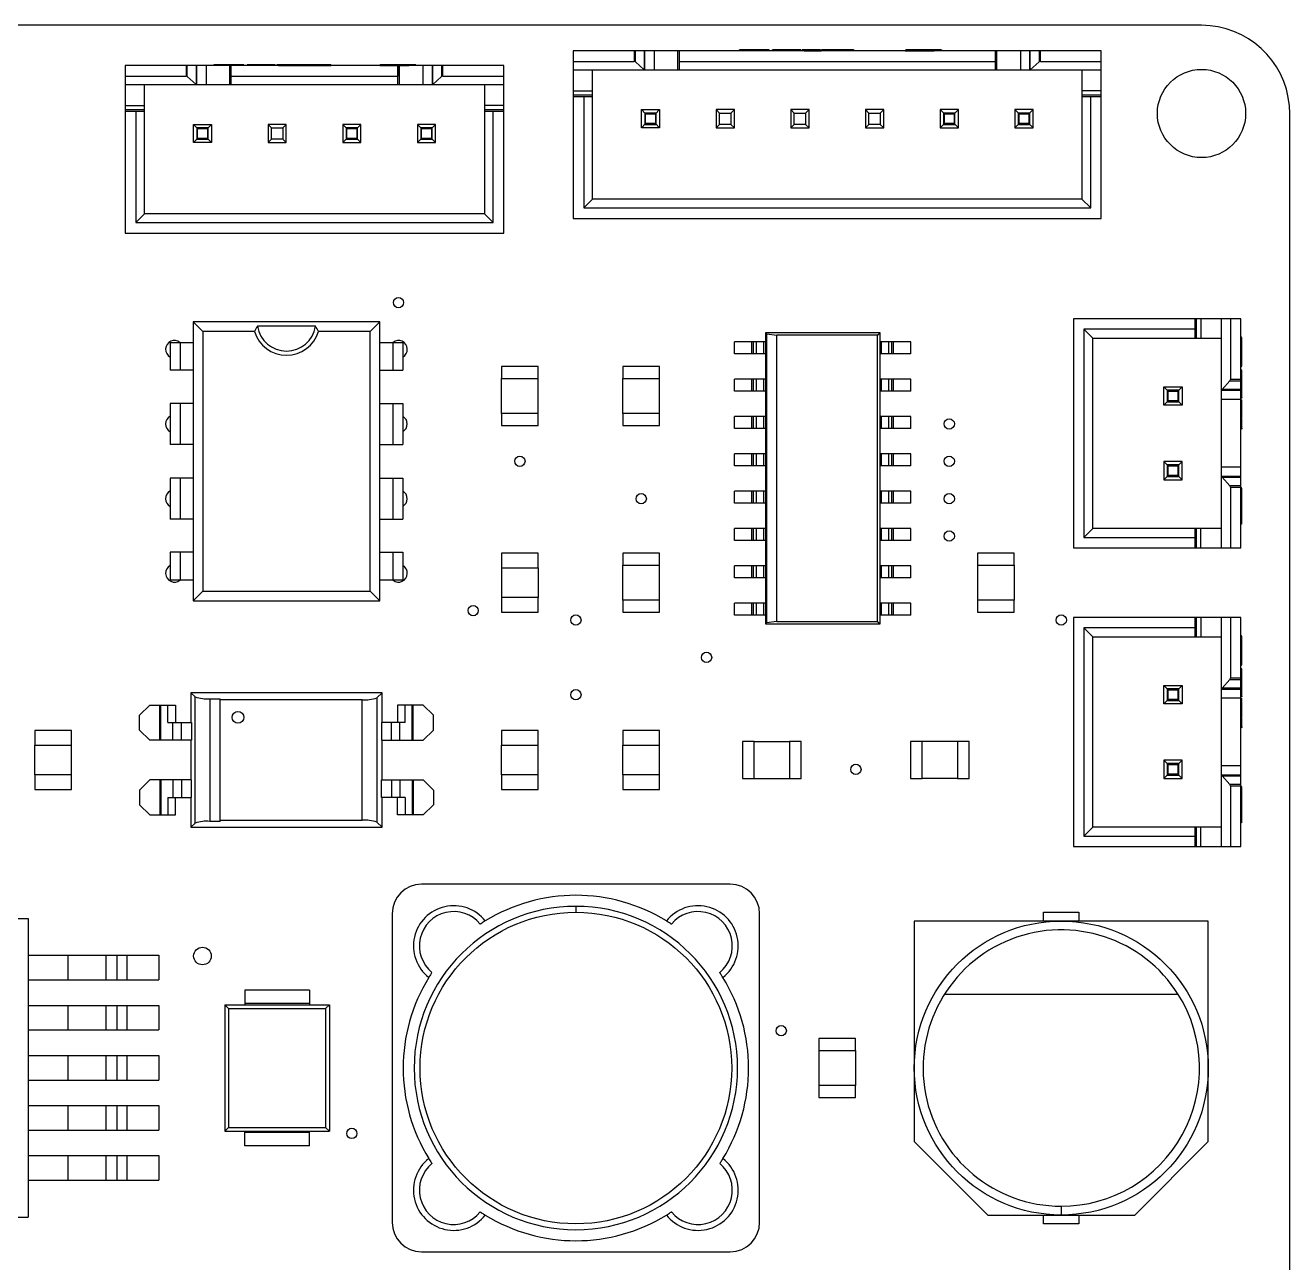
# Model space of a CAD drawing. Header units: millimetres. Extents: x -28 to 252, y 0 to 206.
# Drawn here: x 209.07 to 252.07, y 42.91 to 85 of the extents above; entities that cross this region are included whole.
import ezdxf

# ---------------------------------------------------------------- set-up
doc = ezdxf.new("R2010")
doc.units = ezdxf.units.MM

msp = doc.modelspace()

# ---------------------------------------------------------------- linework, layer by layer
at = {"color": 7, "linetype": 'Continuous', "lineweight": 25}
for p, q in [((249.074, 85), (186.074, 85)), ((245.664, 84.13), (227.704, 84.13)), ((227.704, 84.13), (227.704, 78.43)), ((229.774, 84.13), (229.774, 83.77)), ((229.818, 83.757), (229.818, 84.13)), ((230.118, 84.13), (230.118, 83.488)), ((230.141, 83.47), (230.141, 84.13)), ((230.454, 84.13), (230.454, 83.47)), ((231.254, 84.13), (231.254, 83.47)), ((231.304, 84.13), (231.304, 83.47)), ((231.314, 83.77), (231.314, 84.13)), ((234.374, 84.16), (233.354, 84.16)), ((233.354, 84.13), (233.354, 84.16)), ((234.326, 84.13), (234.326, 84.16)), ((234.374, 84.13), (234.374, 84.16)), ((234.485, 84.13), (234.485, 84.16)), ((234.899, 84.13), (234.899, 84.16)), ((235.444, 84.13), (235.444, 84.16)), ((235.578, 84.16), (235.496, 84.16)), ((235.496, 84.13), (235.496, 84.16)), ((235.527, 84.13), (235.527, 84.16)), ((235.557, 84.133), (236.14, 84.133)), ((235.557, 84.13), (235.557, 84.133)), ((236.106, 84.16), (235.591, 84.16)), ((236.071, 84.16), (236.093, 84.133)), ((236.093, 84.13), (236.093, 84.133)), ((236.14, 84.13), (236.14, 84.133)), ((236.25, 84.16), (236.144, 84.16)), ((236.25, 84.13), (236.25, 84.133)), ((236.34, 84.13), (236.34, 84.133)), ((236.574, 84.13), (236.574, 84.133)), ((237.082, 84.13), (237.082, 84.133)), ((237.269, 84.13), (237.269, 84.133)), ((238.997, 84.133), (239.984, 84.133)), ((238.997, 84.13), (238.997, 84.133)), ((240.232, 84.16), (239.031, 84.16)), ((239.26, 84.16), (239.282, 84.133)), ((239.282, 84.13), (239.282, 84.133)), ((239.353, 84.16), (239.375, 84.133)), ((239.375, 84.13), (239.375, 84.133)), ((239.705, 84.16), (239.699, 84.133)), ((239.699, 84.13), (239.699, 84.133)), ((239.984, 84.133), (239.99, 84.16)), ((239.984, 84.13), (239.984, 84.133)), ((240.232, 84.16), (240.238, 84.133)), ((240.238, 84.13), (240.238, 84.133)), ((242.054, 84.13), (242.054, 83.77)), ((242.064, 83.47), (242.064, 84.13)), ((242.114, 83.47), (242.114, 84.13)), ((242.914, 84.13), (242.914, 83.47)), ((243.226, 84.13), (243.226, 83.47)), ((243.249, 83.488), (243.249, 84.13)), ((243.549, 84.13), (243.549, 83.757)), ((243.593, 83.77), (243.593, 84.13)), ((245.664, 78.43), (245.664, 84.13)), ((225.344, 83.63), (212.464, 83.63)), ((212.464, 83.63), (212.464, 77.93)), ((214.534, 83.63), (214.534, 83.27)), ((214.578, 83.257), (214.578, 83.63)), ((214.878, 83.63), (214.878, 82.988)), ((214.901, 82.97), (214.901, 83.63)), ((215.214, 83.63), (215.214, 82.97)), ((216.499, 83.66), (215.478, 83.66)), ((215.478, 83.63), (215.478, 83.66)), ((216.014, 83.63), (216.014, 82.97)), ((216.064, 83.63), (216.064, 82.97)), ((216.074, 83.27), (216.074, 83.63)), ((216.45, 83.63), (216.45, 83.66)), ((216.499, 83.63), (216.499, 83.66)), ((216.609, 83.63), (216.609, 83.66)), ((217.023, 83.63), (217.023, 83.66)), ((217.568, 83.63), (217.568, 83.66)), ((217.702, 83.66), (217.62, 83.66)), ((217.62, 83.63), (217.62, 83.66)), ((217.652, 83.63), (217.652, 83.66)), ((217.681, 83.633), (218.264, 83.633)), ((217.681, 83.63), (217.681, 83.633)), ((218.23, 83.66), (217.715, 83.66)), ((218.196, 83.66), (218.217, 83.633)), ((218.217, 83.63), (218.217, 83.633)), ((218.264, 83.63), (218.264, 83.633)), ((218.374, 83.66), (218.268, 83.66)), ((218.374, 83.633), (219.466, 83.633)), ((218.374, 83.63), (218.374, 83.633)), ((218.466, 83.63), (218.466, 83.633)), ((218.467, 83.63), (218.467, 83.633)), ((219.432, 83.66), (218.499, 83.66)), ((218.746, 83.66), (218.756, 83.633)), ((218.756, 83.63), (218.756, 83.633)), ((219.394, 83.66), (219.418, 83.633)), ((219.418, 83.63), (219.418, 83.633)), ((219.466, 83.63), (219.466, 83.633)), ((221.121, 83.633), (222.108, 83.633)), ((221.121, 83.63), (221.121, 83.633)), ((222.356, 83.66), (221.155, 83.66)), ((221.384, 83.66), (221.406, 83.633)), ((221.406, 83.63), (221.406, 83.633)), ((221.478, 83.66), (221.499, 83.633)), ((221.499, 83.63), (221.499, 83.633)), ((221.734, 83.63), (221.734, 83.27)), ((221.744, 82.97), (221.744, 83.63)), ((221.794, 82.97), (221.794, 83.63)), ((221.83, 83.66), (221.823, 83.633)), ((221.823, 83.63), (221.823, 83.633)), ((222.108, 83.633), (222.114, 83.66)), ((222.108, 83.63), (222.108, 83.633)), ((222.356, 83.66), (222.362, 83.633)), ((222.362, 83.63), (222.362, 83.633)), ((222.594, 83.63), (222.594, 82.97)), ((222.906, 83.63), (222.906, 82.97)), ((222.929, 82.988), (222.929, 83.63)), ((223.229, 83.63), (223.229, 83.257)), ((223.273, 83.27), (223.273, 83.63)), ((225.344, 77.93), (225.344, 83.63)), ((227.704, 83.77), (229.774, 83.77)), ((245.664, 83.47), (227.704, 83.47)), ((228.364, 79.09), (228.364, 83.47)), ((229.818, 83.757), (230.118, 83.488)), ((231.304, 83.765), (231.314, 83.77)), ((231.314, 83.77), (242.054, 83.77)), ((242.054, 83.77), (242.064, 83.765)), ((243.249, 83.488), (243.549, 83.757)), ((243.593, 83.77), (245.664, 83.77)), ((245.004, 83.47), (245.004, 79.09)), ((212.464, 83.27), (214.534, 83.27)), ((214.578, 83.257), (214.878, 82.988)), ((216.064, 83.265), (216.074, 83.27)), ((216.074, 83.27), (221.734, 83.27)), ((221.734, 83.27), (221.744, 83.265)), ((222.929, 82.988), (223.229, 83.257)), ((223.273, 83.27), (225.344, 83.27)), ((225.344, 82.97), (212.464, 82.97)), ((213.124, 78.59), (213.124, 82.97)), ((224.684, 82.97), (224.684, 78.59)), ((227.704, 82.77), (228.364, 82.77)), ((228.364, 82.62), (227.704, 82.62)), ((245.664, 82.77), (245.004, 82.77)), ((245.664, 82.62), (245.004, 82.62)), ((212.464, 82.27), (213.124, 82.27)), ((225.344, 82.27), (224.684, 82.27)), ((228.364, 82.57), (227.704, 82.57)), ((228.064, 82.57), (228.064, 78.79)), ((245.664, 82.57), (245.004, 82.57)), ((245.304, 78.79), (245.304, 82.57)), ((252.074, 82), (252.062, 82.261)), ((213.124, 82.12), (212.464, 82.12)), ((213.124, 82.07), (212.464, 82.07)), ((212.824, 82.07), (212.824, 78.29)), ((225.344, 82.12), (224.684, 82.12)), ((225.344, 82.07), (224.684, 82.07)), ((224.984, 78.29), (224.984, 82.07)), ((230.024, 82.13), (230.167, 81.986)), ((230.024, 82.13), (230.644, 82.13)), ((230.024, 81.51), (230.024, 82.13)), ((230.138, 82.016), (230.138, 81.624)), ((230.529, 82.016), (230.138, 82.016)), ((230.167, 81.654), (230.167, 81.986)), ((230.167, 81.986), (230.5, 81.986)), ((230.5, 81.986), (230.644, 82.13)), ((230.5, 81.986), (230.5, 81.654)), ((230.529, 81.624), (230.529, 82.016)), ((230.644, 82.13), (230.644, 81.51)), ((232.564, 82.13), (232.564, 81.51)), ((232.684, 82.01), (232.564, 82.13)), ((233.184, 82.13), (232.564, 82.13)), ((232.684, 81.63), (232.684, 82.01)), ((232.684, 82.01), (233.064, 82.01)), ((233.184, 82.13), (233.064, 82.01)), ((233.064, 82.01), (233.064, 81.63)), ((233.184, 81.51), (233.184, 82.13)), ((235.104, 82.13), (235.104, 81.51)), ((235.224, 82.01), (235.104, 82.13)), ((235.724, 82.13), (235.104, 82.13)), ((235.224, 81.63), (235.224, 82.01)), ((235.224, 82.01), (235.604, 82.01)), ((235.724, 82.13), (235.604, 82.01)), ((235.604, 82.01), (235.604, 81.63)), ((235.724, 81.51), (235.724, 82.13)), ((238.264, 82.13), (237.644, 82.13)), ((237.764, 82.01), (237.644, 82.13)), ((237.644, 82.13), (237.644, 81.51)), ((237.764, 82.01), (238.144, 82.01)), ((237.764, 81.63), (237.764, 82.01)), ((238.264, 82.13), (238.144, 82.01)), ((238.144, 82.01), (238.144, 81.63)), ((238.264, 81.51), (238.264, 82.13)), ((240.327, 81.986), (240.184, 82.13)), ((240.184, 82.13), (240.184, 81.51)), ((240.804, 82.13), (240.184, 82.13)), ((240.298, 82.016), (240.298, 81.624)), ((240.689, 82.016), (240.298, 82.016)), ((240.327, 81.654), (240.327, 81.986)), ((240.327, 81.986), (240.66, 81.986)), ((240.804, 82.13), (240.66, 81.986)), ((240.66, 81.986), (240.66, 81.654)), ((240.689, 81.624), (240.689, 82.016)), ((240.804, 81.51), (240.804, 82.13)), ((242.867, 81.986), (242.724, 82.13)), ((243.344, 82.13), (242.724, 82.13)), ((242.724, 82.13), (242.724, 81.51)), ((242.838, 82.016), (242.838, 81.624)), ((243.229, 82.016), (242.838, 82.016)), ((242.867, 81.654), (242.867, 81.986)), ((242.867, 81.986), (243.2, 81.986)), ((243.344, 82.13), (243.2, 81.986)), ((243.2, 81.986), (243.2, 81.654)), ((243.229, 81.624), (243.229, 82.016)), ((243.344, 81.51), (243.344, 82.13)), ((252.074, 3), (252.074, 82)), ((214.784, 81.63), (214.927, 81.486)), ((214.784, 81.01), (214.784, 81.63)), ((214.784, 81.63), (215.404, 81.63)), ((215.289, 81.516), (214.898, 81.516)), ((214.898, 81.516), (214.898, 81.124)), ((214.927, 81.486), (215.26, 81.486)), ((214.927, 81.154), (214.927, 81.486)), ((215.26, 81.486), (215.404, 81.63)), ((215.26, 81.486), (215.26, 81.154)), ((215.289, 81.124), (215.289, 81.516)), ((215.404, 81.63), (215.404, 81.01)), ((217.944, 81.63), (217.324, 81.63)), ((217.444, 81.51), (217.324, 81.63)), ((217.324, 81.63), (217.324, 81.01)), ((217.444, 81.51), (217.824, 81.51)), ((217.444, 81.13), (217.444, 81.51)), ((217.944, 81.63), (217.824, 81.51)), ((217.824, 81.51), (217.824, 81.13)), ((217.944, 81.01), (217.944, 81.63)), ((220.007, 81.486), (219.864, 81.63)), ((219.864, 81.63), (219.864, 81.01)), ((220.484, 81.63), (219.864, 81.63)), ((220.369, 81.516), (219.978, 81.516)), ((219.978, 81.516), (219.978, 81.124)), ((220.007, 81.486), (220.34, 81.486)), ((220.007, 81.154), (220.007, 81.486)), ((220.484, 81.63), (220.34, 81.486)), ((220.34, 81.486), (220.34, 81.154)), ((220.369, 81.124), (220.369, 81.516)), ((220.484, 81.01), (220.484, 81.63)), ((222.547, 81.486), (222.404, 81.63)), ((223.024, 81.63), (222.404, 81.63)), ((222.404, 81.63), (222.404, 81.01)), ((222.518, 81.516), (222.518, 81.124)), ((222.909, 81.516), (222.518, 81.516)), ((222.547, 81.154), (222.547, 81.486)), ((222.547, 81.486), (222.88, 81.486)), ((223.024, 81.63), (222.88, 81.486)), ((222.88, 81.486), (222.88, 81.154)), ((222.909, 81.124), (222.909, 81.516)), ((223.024, 81.01), (223.024, 81.63)), ((230.024, 81.51), (230.167, 81.654)), ((230.644, 81.51), (230.024, 81.51)), ((230.138, 81.624), (230.529, 81.624)), ((230.5, 81.654), (230.167, 81.654)), ((230.644, 81.51), (230.5, 81.654)), ((232.564, 81.51), (232.684, 81.63)), ((232.564, 81.51), (233.184, 81.51)), ((233.064, 81.63), (232.684, 81.63)), ((233.184, 81.51), (233.064, 81.63)), ((235.104, 81.51), (235.224, 81.63)), ((235.104, 81.51), (235.724, 81.51)), ((235.604, 81.63), (235.224, 81.63)), ((235.724, 81.51), (235.604, 81.63)), ((237.644, 81.51), (237.764, 81.63)), ((237.644, 81.51), (238.264, 81.51)), ((238.144, 81.63), (237.764, 81.63)), ((238.264, 81.51), (238.144, 81.63)), ((240.184, 81.51), (240.327, 81.654)), ((240.184, 81.51), (240.804, 81.51)), ((240.298, 81.624), (240.689, 81.624)), ((240.66, 81.654), (240.327, 81.654)), ((240.804, 81.51), (240.66, 81.654)), ((242.724, 81.51), (242.867, 81.654)), ((242.724, 81.51), (243.344, 81.51)), ((242.838, 81.624), (243.229, 81.624)), ((243.2, 81.654), (242.867, 81.654)), ((243.344, 81.51), (243.2, 81.654)), ((214.784, 81.01), (214.927, 81.154)), ((215.404, 81.01), (214.784, 81.01)), ((214.898, 81.124), (215.289, 81.124)), ((215.26, 81.154), (214.927, 81.154)), ((215.404, 81.01), (215.26, 81.154)), ((217.324, 81.01), (217.444, 81.13)), ((217.324, 81.01), (217.944, 81.01)), ((217.824, 81.13), (217.444, 81.13)), ((217.944, 81.01), (217.824, 81.13)), ((219.864, 81.01), (220.007, 81.154)), ((219.864, 81.01), (220.484, 81.01)), ((219.978, 81.124), (220.369, 81.124)), ((220.34, 81.154), (220.007, 81.154)), ((220.484, 81.01), (220.34, 81.154)), ((222.404, 81.01), (222.547, 81.154)), ((222.404, 81.01), (223.024, 81.01)), ((222.518, 81.124), (222.909, 81.124)), ((222.88, 81.154), (222.547, 81.154)), ((223.024, 81.01), (222.88, 81.154)), ((228.064, 78.79), (228.364, 79.09)), ((228.064, 78.79), (245.304, 78.79)), ((245.004, 79.09), (228.364, 79.09)), ((245.004, 79.09), (245.304, 78.79)), ((212.824, 78.29), (213.124, 78.59)), ((212.824, 78.29), (224.984, 78.29)), ((224.684, 78.59), (213.124, 78.59)), ((224.684, 78.59), (224.984, 78.29)), ((227.704, 78.43), (245.664, 78.43)), ((212.464, 77.93), (225.344, 77.93)), ((214.776, 74.918), (214.776, 65.418)), ((215.108, 74.585), (214.776, 74.918)), ((221.126, 74.918), (214.776, 74.918)), ((220.794, 74.585), (221.126, 74.918)), ((221.126, 65.418), (221.126, 74.918)), ((244.714, 75.02), (244.714, 67.22)), ((250.414, 75.02), (244.714, 75.02)), ((248.854, 74.36), (248.854, 75.02)), ((248.904, 74.36), (248.904, 75.02)), ((249.054, 75.02), (249.054, 74.36)), ((249.754, 67.22), (249.754, 75.02)), ((250.054, 75.02), (250.054, 72.949)), ((250.414, 72.583), (250.414, 75.02)), ((216.86, 74.585), (215.108, 74.585)), ((215.108, 74.585), (215.108, 65.75)), ((218.939, 74.761), (216.963, 74.761)), ((220.794, 74.585), (219.042, 74.585)), ((220.794, 65.75), (220.794, 74.585)), ((234.239, 74.537), (234.239, 64.638)), ((238.139, 74.537), (234.239, 74.537)), ((234.276, 74.5), (234.239, 74.537)), ((234.276, 74.5), (234.276, 64.675)), ((234.276, 74.5), (234.626, 74.457)), ((234.626, 64.718), (234.626, 74.457)), ((238.058, 74.457), (234.626, 74.457)), ((238.058, 74.457), (238.139, 74.537)), ((238.058, 64.718), (238.058, 74.457)), ((238.139, 64.638), (238.139, 74.537)), ((245.074, 74.66), (245.374, 74.36)), ((248.854, 74.66), (245.074, 74.66)), ((245.074, 74.66), (245.074, 67.58)), ((213.996, 74.213), (214.776, 74.213)), ((213.996, 74.213), (213.996, 73.263)), ((214.336, 74.213), (214.336, 73.263)), ((221.126, 74.213), (221.906, 74.213)), ((221.566, 74.213), (221.566, 73.263)), ((221.906, 74.213), (221.906, 73.263)), ((234.239, 74.237), (233.189, 74.237)), ((233.189, 73.828), (233.189, 74.237)), ((233.778, 73.828), (233.778, 74.237)), ((233.836, 73.828), (233.836, 74.237)), ((233.943, 73.828), (233.943, 74.237)), ((234.192, 73.828), (234.192, 74.237)), ((239.189, 74.237), (238.139, 74.237)), ((238.185, 73.828), (238.185, 74.237)), ((238.434, 73.828), (238.434, 74.237)), ((238.541, 73.828), (238.541, 74.237)), ((238.599, 73.828), (238.599, 74.237)), ((239.189, 73.828), (239.189, 74.237)), ((245.374, 67.88), (245.374, 74.36)), ((245.374, 74.36), (249.754, 74.36)), ((250.414, 74.4), (250.417, 74.4)), ((250.417, 74.4), (250.417, 73.38)), ((250.444, 73.414), (250.444, 74.366)), ((234.239, 73.828), (233.189, 73.828)), ((239.189, 73.828), (238.139, 73.828)), ((214.776, 73.263), (213.996, 73.263)), ((221.126, 73.263), (221.906, 73.263)), ((225.264, 73.39), (225.264, 72.99)), ((226.514, 73.39), (225.264, 73.39)), ((226.514, 72.99), (226.514, 73.39)), ((230.641, 73.39), (229.391, 73.39)), ((229.391, 73.39), (229.391, 72.99)), ((230.641, 72.99), (230.641, 73.39)), ((250.414, 73.428), (250.417, 73.428)), ((250.414, 73.38), (250.417, 73.38)), ((250.414, 73.269), (250.417, 73.269)), ((250.444, 73.45), (250.417, 73.428)), ((225.264, 72.99), (226.514, 72.99)), ((225.265, 71.79), (225.265, 72.99)), ((226.513, 71.79), (226.513, 72.99)), ((229.391, 72.99), (230.641, 72.99)), ((229.392, 71.79), (229.392, 72.99)), ((230.64, 71.79), (230.64, 72.99)), ((234.239, 72.968), (233.189, 72.968)), ((233.189, 72.558), (233.189, 72.968)), ((233.778, 72.558), (233.778, 72.968)), ((233.836, 72.558), (233.836, 72.968)), ((233.943, 72.558), (233.943, 72.968)), ((234.192, 72.558), (234.192, 72.968)), ((239.189, 72.968), (238.139, 72.968)), ((238.185, 72.558), (238.185, 72.968)), ((238.434, 72.558), (238.434, 72.968)), ((238.541, 72.558), (238.541, 72.968)), ((238.599, 72.558), (238.599, 72.968)), ((239.189, 72.558), (239.189, 72.968)), ((247.794, 72.7), (247.937, 72.556)), ((247.794, 72.7), (248.414, 72.7)), ((247.794, 72.08), (247.794, 72.7)), ((248.414, 72.7), (248.27, 72.556)), ((248.414, 72.7), (248.414, 72.08)), ((250.041, 72.906), (249.772, 72.606)), ((250.041, 72.906), (250.414, 72.906)), ((250.414, 72.949), (250.054, 72.949)), ((250.414, 72.855), (250.417, 72.855)), ((234.239, 72.558), (233.189, 72.558)), ((239.189, 72.558), (238.139, 72.558)), ((247.908, 72.586), (247.908, 72.194)), ((248.299, 72.586), (247.908, 72.586)), ((247.937, 72.224), (247.937, 72.556)), ((247.937, 72.556), (248.27, 72.556)), ((248.27, 72.556), (248.27, 72.224)), ((248.299, 72.194), (248.299, 72.586)), ((249.754, 72.583), (250.414, 72.583)), ((250.414, 72.27), (249.754, 72.27)), ((250.414, 72.606), (249.772, 72.606)), ((250.414, 67.22), (250.414, 72.58)), ((250.414, 72.31), (250.417, 72.31)), ((250.414, 72.258), (250.444, 72.258)), ((250.444, 72.176), (250.444, 72.258)), ((214.776, 72.138), (213.996, 72.138)), ((213.996, 72.138), (213.996, 70.737)), ((214.336, 72.138), (214.336, 70.737)), ((221.126, 72.138), (221.906, 72.138)), ((221.566, 72.138), (221.566, 70.737)), ((221.906, 72.138), (221.906, 70.737)), ((247.794, 72.08), (247.937, 72.224)), ((248.414, 72.08), (247.794, 72.08)), ((247.908, 72.194), (248.299, 72.194)), ((248.27, 72.224), (247.937, 72.224)), ((248.27, 72.224), (248.414, 72.08)), ((250.414, 72.227), (250.444, 72.227)), ((250.414, 72.197), (250.417, 72.197)), ((250.417, 72.197), (250.417, 71.614)), ((250.444, 71.648), (250.444, 72.163)), ((226.514, 71.79), (225.264, 71.79)), ((225.264, 71.79), (225.264, 71.39)), ((226.514, 71.39), (226.514, 71.79)), ((229.391, 71.79), (229.391, 71.39)), ((230.641, 71.79), (229.391, 71.79)), ((230.641, 71.39), (230.641, 71.79)), ((234.239, 71.698), (233.189, 71.698)), ((233.189, 71.287), (233.189, 71.698)), ((233.778, 71.287), (233.778, 71.698)), ((233.836, 71.287), (233.836, 71.698)), ((233.943, 71.287), (233.943, 71.698)), ((234.192, 71.287), (234.192, 71.698)), ((239.189, 71.698), (238.139, 71.698)), ((238.185, 71.287), (238.185, 71.698)), ((238.434, 71.287), (238.434, 71.698)), ((238.541, 71.287), (238.541, 71.698)), ((238.599, 71.287), (238.599, 71.698)), ((239.189, 71.287), (239.189, 71.698)), ((250.414, 71.661), (250.417, 71.661)), ((250.414, 71.614), (250.417, 71.614)), ((250.414, 71.504), (250.417, 71.504)), ((250.444, 71.683), (250.417, 71.661)), ((250.444, 71.504), (250.444, 71.61)), ((225.264, 71.39), (226.514, 71.39)), ((229.391, 71.39), (230.641, 71.39)), ((234.239, 71.287), (233.189, 71.287)), ((239.189, 71.287), (238.139, 71.287)), ((250.414, 71.341), (250.417, 71.341)), ((250.414, 71.314), (250.417, 71.314)), ((250.414, 71.262), (250.417, 71.262)), ((250.417, 71.341), (250.417, 71.262)), ((250.444, 71.335), (250.417, 71.314)), ((250.444, 71.294), (250.444, 71.335)), ((214.776, 70.737), (213.996, 70.737)), ((221.126, 70.737), (221.906, 70.737)), ((234.239, 70.427), (233.189, 70.427)), ((233.189, 70.017), (233.189, 70.427)), ((233.778, 70.017), (233.778, 70.427)), ((233.836, 70.017), (233.836, 70.427)), ((233.943, 70.017), (233.943, 70.427)), ((234.192, 70.017), (234.192, 70.427)), ((239.189, 70.427), (238.139, 70.427)), ((238.185, 70.017), (238.185, 70.427)), ((238.434, 70.017), (238.434, 70.427)), ((238.541, 70.017), (238.541, 70.427)), ((238.599, 70.017), (238.599, 70.427)), ((239.189, 70.017), (239.189, 70.427)), ((247.794, 70.16), (247.937, 70.016)), ((247.794, 70.16), (247.794, 69.54)), ((248.414, 70.16), (247.794, 70.16)), ((248.27, 70.016), (248.414, 70.16)), ((248.414, 69.54), (248.414, 70.16)), ((234.239, 70.017), (233.189, 70.017)), ((239.189, 70.017), (238.139, 70.017)), ((247.794, 69.54), (247.937, 69.684)), ((248.299, 70.046), (247.908, 70.046)), ((247.908, 70.046), (247.908, 69.654)), ((247.937, 70.016), (248.27, 70.016)), ((247.937, 69.684), (247.937, 70.016)), ((248.27, 69.684), (247.937, 69.684)), ((248.27, 70.016), (248.27, 69.684)), ((248.414, 69.54), (248.27, 69.684)), ((248.299, 69.654), (248.299, 70.046)), ((250.414, 69.97), (249.754, 69.97)), ((214.776, 69.597), (213.996, 69.597)), ((213.996, 69.597), (213.996, 68.198)), ((214.336, 69.597), (214.336, 68.198)), ((221.126, 69.597), (221.906, 69.597)), ((221.566, 69.597), (221.566, 68.198)), ((221.906, 69.597), (221.906, 68.198)), ((247.794, 69.54), (248.414, 69.54)), ((247.908, 69.654), (248.299, 69.654)), ((250.414, 69.657), (249.754, 69.657)), ((249.772, 69.634), (250.041, 69.334)), ((249.772, 69.634), (250.414, 69.634)), ((250.414, 69.334), (250.041, 69.334)), ((250.054, 69.291), (250.054, 67.22)), ((250.054, 69.291), (250.414, 69.291)), ((250.414, 69.274), (250.417, 69.274)), ((250.417, 69.274), (250.417, 68.288)), ((250.444, 68.04), (250.444, 69.24)), ((234.239, 69.157), (233.189, 69.157)), ((233.189, 68.748), (233.189, 69.157)), ((233.778, 68.748), (233.778, 69.157)), ((233.836, 68.748), (233.836, 69.157)), ((233.943, 68.748), (233.943, 69.157)), ((234.192, 68.748), (234.192, 69.157)), ((239.189, 69.157), (238.139, 69.157)), ((238.185, 68.748), (238.185, 69.157)), ((238.434, 68.748), (238.434, 69.157)), ((238.541, 68.748), (238.541, 69.157)), ((238.599, 68.748), (238.599, 69.157)), ((239.189, 68.748), (239.189, 69.157)), ((250.414, 68.99), (250.417, 68.99)), ((250.414, 68.896), (250.417, 68.896)), ((250.444, 69.011), (250.417, 68.99)), ((250.444, 68.918), (250.417, 68.896)), ((234.239, 68.748), (233.189, 68.748)), ((239.189, 68.748), (238.139, 68.748)), ((250.414, 68.572), (250.417, 68.572)), ((214.776, 68.198), (213.996, 68.198)), ((221.126, 68.198), (221.906, 68.198)), ((250.414, 68.288), (250.417, 68.288)), ((250.414, 68.033), (250.417, 68.033)), ((250.417, 68.288), (250.444, 68.281)), ((250.444, 68.04), (250.417, 68.033)), ((234.239, 67.888), (233.189, 67.888)), ((233.189, 67.478), (233.189, 67.888)), ((233.778, 67.478), (233.778, 67.888)), ((233.836, 67.478), (233.836, 67.888)), ((233.943, 67.478), (233.943, 67.888)), ((234.192, 67.478), (234.192, 67.888)), ((239.189, 67.888), (238.139, 67.888)), ((238.185, 67.478), (238.185, 67.888)), ((238.434, 67.478), (238.434, 67.888)), ((238.541, 67.478), (238.541, 67.888)), ((238.599, 67.478), (238.599, 67.888)), ((239.189, 67.478), (239.189, 67.888)), ((245.374, 67.88), (245.074, 67.58)), ((245.074, 67.58), (248.854, 67.58)), ((249.754, 67.88), (245.374, 67.88)), ((248.854, 67.22), (248.854, 67.88)), ((248.904, 67.22), (248.904, 67.88)), ((249.054, 67.22), (249.054, 67.88)), ((234.239, 67.478), (233.189, 67.478)), ((239.189, 67.478), (238.139, 67.478)), ((244.714, 67.22), (250.414, 67.22)), ((213.996, 67.073), (213.996, 66.123)), ((214.776, 67.073), (213.996, 67.073)), ((214.336, 67.073), (214.336, 66.123)), ((221.126, 67.073), (221.906, 67.073)), ((221.566, 67.073), (221.566, 66.123)), ((221.906, 67.073), (221.906, 66.123)), ((225.264, 67.04), (225.264, 66.54)), ((226.514, 67.04), (225.264, 67.04)), ((226.514, 66.54), (226.514, 67.04)), ((229.391, 67.04), (229.391, 66.64)), ((230.641, 67.04), (229.391, 67.04)), ((230.641, 66.64), (230.641, 67.04)), ((242.706, 67.04), (241.456, 67.04)), ((241.456, 67.04), (241.456, 66.64)), ((242.706, 66.64), (242.706, 67.04)), ((225.264, 66.54), (226.514, 66.54)), ((225.265, 66.54), (225.265, 65.54)), ((226.513, 66.54), (226.513, 65.54)), ((229.391, 66.64), (230.641, 66.64)), ((229.392, 65.44), (229.392, 66.64)), ((230.64, 65.44), (230.64, 66.64)), ((234.239, 66.618), (233.189, 66.618)), ((233.189, 66.207), (233.189, 66.618)), ((233.778, 66.207), (233.778, 66.618)), ((233.836, 66.207), (233.836, 66.618)), ((233.943, 66.207), (233.943, 66.618)), ((234.192, 66.207), (234.192, 66.618)), ((239.189, 66.618), (238.139, 66.618)), ((238.185, 66.207), (238.185, 66.618)), ((238.434, 66.207), (238.434, 66.618)), ((238.541, 66.207), (238.541, 66.618)), ((238.599, 66.207), (238.599, 66.618)), ((239.189, 66.207), (239.189, 66.618)), ((241.456, 66.64), (242.706, 66.64)), ((241.457, 66.64), (241.457, 65.44)), ((242.705, 66.64), (242.705, 65.44)), ((214.776, 66.123), (213.996, 66.123)), ((221.906, 66.123), (221.126, 66.123)), ((234.239, 66.207), (233.189, 66.207)), ((239.189, 66.207), (238.139, 66.207)), ((215.108, 65.75), (214.776, 65.418)), ((214.776, 65.418), (221.126, 65.418)), ((215.108, 65.75), (220.794, 65.75)), ((220.794, 65.75), (221.126, 65.418)), ((225.264, 65.54), (225.264, 65.04)), ((226.514, 65.54), (225.264, 65.54)), ((226.514, 65.04), (226.514, 65.54)), ((229.391, 65.44), (229.391, 65.04)), ((230.641, 65.44), (229.391, 65.44)), ((230.641, 65.04), (230.641, 65.44)), ((241.456, 65.44), (241.456, 65.04)), ((242.706, 65.44), (241.456, 65.44)), ((242.706, 65.04), (242.706, 65.44)), ((225.264, 65.04), (226.514, 65.04)), ((229.391, 65.04), (230.641, 65.04)), ((234.239, 65.347), (233.189, 65.347)), ((233.189, 64.938), (233.189, 65.347)), ((233.778, 64.938), (233.778, 65.347)), ((233.836, 64.938), (233.836, 65.347)), ((233.943, 64.938), (233.943, 65.347)), ((234.192, 64.938), (234.192, 65.347)), ((239.189, 65.347), (238.139, 65.347)), ((238.185, 64.938), (238.185, 65.347)), ((238.434, 64.938), (238.434, 65.347)), ((238.541, 64.938), (238.541, 65.347)), ((238.599, 64.938), (238.599, 65.347)), ((239.189, 64.938), (239.189, 65.347)), ((241.456, 65.04), (242.706, 65.04)), ((234.239, 64.938), (233.189, 64.938)), ((234.276, 64.675), (234.239, 64.638)), ((234.239, 64.638), (238.139, 64.638)), ((234.626, 64.718), (234.276, 64.675)), ((234.626, 64.718), (238.058, 64.718)), ((238.058, 64.718), (238.139, 64.638)), ((239.189, 64.938), (238.139, 64.938)), ((250.414, 64.86), (244.714, 64.86)), ((244.714, 64.86), (244.714, 57.06)), ((248.854, 64.2), (248.854, 64.86)), ((248.904, 64.2), (248.904, 64.86)), ((249.054, 64.86), (249.054, 64.2)), ((249.754, 57.06), (249.754, 64.86)), ((250.054, 64.86), (250.054, 62.789)), ((250.414, 62.423), (250.414, 64.86)), ((245.074, 64.5), (245.374, 64.2)), ((248.854, 64.5), (245.074, 64.5)), ((245.074, 64.5), (245.074, 57.42)), ((245.374, 57.72), (245.374, 64.2)), ((245.374, 64.2), (249.754, 64.2)), ((250.414, 64.24), (250.417, 64.24)), ((250.417, 64.24), (250.417, 63.22)), ((250.444, 63.254), (250.444, 64.206)), ((250.414, 63.268), (250.417, 63.268)), ((250.414, 63.22), (250.417, 63.22)), ((250.444, 63.29), (250.417, 63.268)), ((250.414, 62.789), (250.054, 62.789)), ((250.414, 63.109), (250.417, 63.109)), ((247.794, 62.54), (247.937, 62.396)), ((247.794, 61.92), (247.794, 62.54)), ((247.794, 62.54), (248.414, 62.54)), ((248.299, 62.426), (247.908, 62.426)), ((247.908, 62.426), (247.908, 62.034)), ((247.937, 62.396), (248.27, 62.396)), ((247.937, 62.064), (247.937, 62.396)), ((248.414, 62.54), (248.27, 62.396)), ((248.27, 62.396), (248.27, 62.064)), ((248.299, 62.034), (248.299, 62.426)), ((248.414, 62.54), (248.414, 61.92)), ((249.754, 62.423), (250.414, 62.423)), ((250.041, 62.746), (249.772, 62.446)), ((250.414, 62.446), (249.772, 62.446)), ((250.041, 62.746), (250.414, 62.746)), ((250.414, 62.695), (250.417, 62.695)), ((250.414, 57.06), (250.414, 62.42)), ((214.844, 62.154), (214.701, 62.297)), ((221.201, 62.297), (214.701, 62.297)), ((214.701, 62.297), (214.701, 61.278)), ((214.844, 57.861), (214.844, 62.154)), ((215.339, 62.094), (215.701, 62.094)), ((215.339, 62.094), (215.339, 57.921)), ((215.701, 57.921), (215.701, 62.094)), ((220.527, 62.059), (215.701, 62.059)), ((220.527, 57.956), (220.527, 62.059)), ((221.023, 62.119), (221.201, 62.297)), ((221.023, 62.119), (221.023, 57.896)), ((221.201, 61.278), (221.201, 62.297)), ((247.794, 61.92), (247.937, 62.064)), ((247.908, 62.034), (248.299, 62.034)), ((248.27, 62.064), (247.937, 62.064)), ((248.27, 62.064), (248.414, 61.92)), ((250.414, 62.11), (249.754, 62.11)), ((250.414, 62.15), (250.417, 62.15)), ((250.414, 62.098), (250.444, 62.098)), ((250.414, 62.067), (250.444, 62.067)), ((250.414, 62.037), (250.417, 62.037)), ((250.417, 62.037), (250.417, 61.454)), ((250.444, 62.016), (250.444, 62.098)), ((250.444, 61.488), (250.444, 62.003)), ((213.301, 61.877), (212.951, 61.528)), ((212.951, 61.028), (212.951, 61.528)), ((213.301, 61.877), (214.177, 61.877)), ((213.642, 60.678), (213.642, 61.877)), ((213.681, 60.678), (213.681, 61.877)), ((213.911, 61.278), (213.911, 61.877)), ((214.177, 61.877), (214.177, 61.278)), ((222.601, 61.877), (221.725, 61.877)), ((221.725, 61.877), (221.725, 61.278)), ((221.991, 61.278), (221.991, 61.877)), ((222.221, 60.678), (222.221, 61.877)), ((222.26, 60.678), (222.26, 61.877)), ((222.601, 61.877), (222.951, 61.528)), ((222.951, 61.028), (222.951, 61.528)), ((248.414, 61.92), (247.794, 61.92)), ((250.414, 61.501), (250.417, 61.501)), ((250.444, 61.523), (250.417, 61.501)), ((213.911, 61.278), (214.719, 61.278)), ((214.09, 60.678), (214.09, 61.278)), ((214.383, 60.678), (214.383, 61.278)), ((214.719, 61.278), (214.719, 60.678)), ((221.183, 61.278), (221.183, 60.678)), ((221.991, 61.278), (221.183, 61.278)), ((221.519, 60.678), (221.519, 61.278)), ((221.812, 60.678), (221.812, 61.278)), ((250.414, 61.454), (250.417, 61.454)), ((250.414, 61.344), (250.417, 61.344)), ((250.414, 61.181), (250.417, 61.181)), ((250.414, 61.154), (250.417, 61.154)), ((250.414, 61.102), (250.417, 61.102)), ((250.417, 61.181), (250.417, 61.102)), ((250.444, 61.175), (250.417, 61.154)), ((250.444, 61.344), (250.444, 61.45)), ((250.444, 61.134), (250.444, 61.175)), ((210.639, 61.008), (209.389, 61.008)), ((209.389, 61.008), (209.389, 60.508)), ((210.639, 60.508), (210.639, 61.008)), ((212.951, 61.028), (213.301, 60.678)), ((214.719, 60.678), (213.301, 60.678)), ((214.701, 60.678), (214.701, 59.337)), ((221.183, 60.678), (222.601, 60.678)), ((221.201, 59.337), (221.201, 60.678)), ((222.951, 61.028), (222.601, 60.678)), ((225.264, 61.008), (225.264, 60.508)), ((226.514, 61.008), (225.264, 61.008)), ((226.514, 60.508), (226.514, 61.008)), ((230.641, 61.008), (229.391, 61.008)), ((229.391, 61.008), (229.391, 60.508)), ((230.641, 60.508), (230.641, 61.008)), ((209.389, 60.508), (210.639, 60.508)), ((209.39, 59.508), (209.39, 60.508)), ((210.638, 59.508), (210.638, 60.508)), ((225.264, 60.508), (226.514, 60.508)), ((225.265, 59.508), (225.265, 60.508)), ((226.513, 59.508), (226.513, 60.508)), ((229.391, 60.508), (230.641, 60.508)), ((229.392, 59.508), (229.392, 60.508)), ((230.64, 59.508), (230.64, 60.508)), ((233.461, 60.633), (233.461, 59.383)), ((233.861, 60.633), (233.461, 60.633)), ((233.861, 59.383), (233.861, 60.633)), ((233.861, 60.632), (235.061, 60.632)), ((235.061, 60.633), (235.061, 59.383)), ((235.461, 60.633), (235.061, 60.633)), ((235.461, 59.383), (235.461, 60.633)), ((239.576, 60.633), (239.176, 60.633)), ((239.176, 60.633), (239.176, 59.383)), ((239.576, 59.383), (239.576, 60.633)), ((240.776, 60.632), (239.576, 60.632)), ((240.776, 60.633), (240.776, 59.383)), ((241.176, 60.633), (240.776, 60.633)), ((241.176, 59.383), (241.176, 60.633)), ((247.794, 60), (247.937, 59.856)), ((248.414, 60), (247.794, 60)), ((247.794, 60), (247.794, 59.38)), ((248.299, 59.886), (247.908, 59.886)), ((247.908, 59.886), (247.908, 59.494)), ((247.937, 59.856), (248.27, 59.856)), ((247.937, 59.524), (247.937, 59.856)), ((248.27, 59.856), (248.414, 60)), ((248.27, 59.856), (248.27, 59.524)), ((248.299, 59.494), (248.299, 59.886)), ((248.414, 59.38), (248.414, 60)), ((250.414, 59.81), (249.754, 59.81)), ((209.389, 59.508), (209.389, 59.008)), ((210.639, 59.508), (209.389, 59.508)), ((210.639, 59.008), (210.639, 59.508)), ((225.264, 59.508), (225.264, 59.008)), ((226.514, 59.508), (225.264, 59.508)), ((226.514, 59.008), (226.514, 59.508)), ((229.391, 59.508), (229.391, 59.008)), ((230.641, 59.508), (229.391, 59.508)), ((230.641, 59.008), (230.641, 59.508)), ((233.461, 59.383), (233.861, 59.383)), ((233.861, 59.383), (235.061, 59.383)), ((235.061, 59.383), (235.461, 59.383)), ((239.176, 59.383), (239.576, 59.383)), ((240.776, 59.383), (239.576, 59.383)), ((240.776, 59.383), (241.176, 59.383)), ((247.794, 59.38), (247.937, 59.524)), ((247.794, 59.38), (248.414, 59.38)), ((247.908, 59.494), (248.299, 59.494)), ((248.27, 59.524), (247.937, 59.524)), ((248.414, 59.38), (248.27, 59.524)), ((250.414, 59.497), (249.754, 59.497)), ((249.772, 59.474), (250.041, 59.174)), ((249.772, 59.474), (250.414, 59.474)), ((209.389, 59.008), (210.639, 59.008)), ((212.951, 58.987), (213.301, 59.337)), ((212.951, 58.987), (212.951, 58.487)), ((214.719, 59.337), (213.301, 59.337)), ((213.642, 59.337), (213.642, 58.138)), ((213.681, 59.337), (213.681, 58.138)), ((214.09, 59.337), (214.09, 58.737)), ((214.383, 59.337), (214.383, 58.737)), ((214.719, 58.737), (214.719, 59.337)), ((221.183, 58.737), (221.183, 59.337)), ((221.183, 59.337), (222.601, 59.337)), ((221.519, 59.337), (221.519, 58.737)), ((221.812, 59.337), (221.812, 58.737)), ((222.221, 59.337), (222.221, 58.138)), ((222.26, 59.337), (222.26, 58.138)), ((222.951, 58.987), (222.601, 59.337)), ((222.951, 58.987), (222.951, 58.487)), ((225.264, 59.008), (226.514, 59.008)), ((229.391, 59.008), (230.641, 59.008)), ((250.414, 59.174), (250.041, 59.174)), ((250.054, 59.131), (250.414, 59.131)), ((250.054, 59.131), (250.054, 57.06)), ((250.414, 59.114), (250.417, 59.114)), ((250.417, 59.114), (250.417, 58.128)), ((250.444, 57.88), (250.444, 59.08)), ((213.911, 58.737), (214.719, 58.737)), ((213.911, 58.737), (213.911, 58.138)), ((214.177, 58.138), (214.177, 58.737)), ((214.701, 58.737), (214.701, 57.718)), ((221.991, 58.737), (221.183, 58.737)), ((221.201, 57.718), (221.201, 58.737)), ((221.725, 58.138), (221.725, 58.737)), ((221.991, 58.737), (221.991, 58.138)), ((250.414, 58.83), (250.417, 58.83)), ((250.414, 58.736), (250.417, 58.736)), ((250.444, 58.851), (250.417, 58.83)), ((250.444, 58.758), (250.417, 58.736)), ((213.301, 58.138), (212.951, 58.487)), ((213.301, 58.138), (214.177, 58.138)), ((222.601, 58.138), (221.725, 58.138)), ((222.601, 58.138), (222.951, 58.487)), ((250.414, 58.412), (250.417, 58.412)), ((250.414, 58.128), (250.417, 58.128)), ((250.417, 58.128), (250.444, 58.121)), ((214.844, 57.861), (214.701, 57.718)), ((214.701, 57.718), (221.201, 57.718)), ((215.701, 57.921), (215.339, 57.921)), ((215.701, 57.956), (220.527, 57.956)), ((221.023, 57.896), (221.201, 57.718)), ((245.374, 57.72), (245.074, 57.42)), ((249.754, 57.72), (245.374, 57.72)), ((248.854, 57.06), (248.854, 57.72)), ((248.904, 57.06), (248.904, 57.72)), ((249.054, 57.06), (249.054, 57.72)), ((250.414, 57.873), (250.417, 57.873)), ((250.444, 57.88), (250.417, 57.873)), ((245.074, 57.42), (248.854, 57.42)), ((244.714, 57.06), (250.414, 57.06)), ((233.044, 55.78), (222.544, 55.78)), ((199.546, 54.621), (209.161, 54.621)), ((209.161, 54.621), (209.161, 44.461)), ((221.544, 54.78), (221.544, 44.28)), ((227.794, 55.03), (227.794, 54.83)), ((234.044, 44.28), (234.044, 54.78)), ((243.704, 54.83), (244.904, 54.83)), ((243.704, 54.53), (243.704, 54.83)), ((244.904, 54.83), (244.904, 54.53)), ((239.304, 54.53), (239.304, 47.03)), ((249.304, 54.53), (239.304, 54.53)), ((249.304, 47.03), (249.304, 54.53)), ((209.161, 53.364), (213.606, 53.364)), ((210.519, 53.364), (210.519, 52.526)), ((211.807, 53.364), (211.807, 52.526)), ((212.177, 53.364), (212.177, 52.526)), ((212.526, 53.364), (212.526, 52.526)), ((213.606, 53.364), (213.606, 52.526)), ((209.161, 52.526), (213.606, 52.526)), ((218.734, 52.18), (216.534, 52.18)), ((216.534, 52.18), (216.534, 51.68)), ((218.734, 52.18), (218.734, 51.68)), ((209.161, 51.662), (213.606, 51.662)), ((210.519, 51.662), (210.519, 50.824)), ((211.807, 51.662), (211.807, 50.824)), ((212.177, 51.662), (212.177, 50.824)), ((212.526, 51.662), (212.526, 50.824)), ((213.606, 51.662), (213.606, 50.824)), ((215.859, 51.68), (215.984, 51.554)), ((215.859, 51.68), (219.409, 51.68)), ((215.859, 51.68), (215.859, 47.38)), ((218.734, 51.72), (216.534, 51.72)), ((219.283, 51.554), (219.409, 51.68)), ((219.409, 51.68), (219.409, 47.38)), ((248.283, 52.03), (240.324, 52.03)), ((215.984, 51.554), (215.984, 47.506)), ((215.984, 51.554), (219.283, 51.554)), ((219.283, 51.554), (219.283, 47.506)), ((209.161, 50.824), (213.606, 50.824)), ((236.059, 50.53), (236.059, 50.13)), ((237.309, 50.53), (236.059, 50.53)), ((237.309, 50.13), (237.309, 50.53)), ((209.161, 49.96), (213.606, 49.96)), ((210.519, 49.96), (210.519, 49.122)), ((211.807, 49.96), (211.807, 49.122)), ((212.177, 49.96), (212.177, 49.122)), ((212.526, 49.96), (212.526, 49.122)), ((213.606, 49.96), (213.606, 49.122)), ((236.059, 50.13), (237.309, 50.13)), ((236.06, 50.13), (236.06, 48.93)), ((237.308, 50.13), (237.308, 48.93)), ((209.161, 49.122), (213.606, 49.122)), ((236.059, 48.93), (236.059, 48.53)), ((237.309, 48.93), (236.059, 48.93)), ((237.309, 48.53), (237.309, 48.93)), ((209.161, 48.259), (213.606, 48.259)), ((210.519, 48.259), (210.519, 47.42)), ((211.807, 48.259), (211.807, 47.42)), ((212.177, 48.259), (212.177, 47.42)), ((212.526, 48.259), (212.526, 47.42)), ((213.606, 48.259), (213.606, 47.42)), ((236.059, 48.53), (237.309, 48.53)), ((209.161, 47.42), (213.606, 47.42)), ((215.984, 47.506), (215.859, 47.38)), ((215.859, 47.38), (219.409, 47.38)), ((215.984, 47.506), (219.283, 47.506)), ((216.534, 46.88), (216.534, 47.38)), ((218.734, 47.34), (216.534, 47.34)), ((218.734, 46.88), (218.734, 47.38)), ((219.409, 47.38), (219.283, 47.506)), ((218.734, 46.88), (216.534, 46.88)), ((239.304, 47.03), (241.804, 44.53)), ((246.804, 44.53), (249.304, 47.03)), ((209.161, 46.557), (213.606, 46.557)), ((210.519, 46.557), (210.519, 45.719)), ((211.807, 46.557), (211.807, 45.719)), ((212.177, 46.557), (212.177, 45.719)), ((212.526, 46.557), (212.526, 45.719)), ((213.606, 46.557), (213.606, 45.719)), ((209.161, 45.719), (213.606, 45.719)), ((244.304, 44.83), (244.304, 44.53)), ((199.546, 44.461), (209.161, 44.461)), ((241.804, 44.53), (246.804, 44.53)), ((243.704, 44.23), (243.704, 44.53)), ((244.904, 44.53), (244.904, 44.23)), ((244.904, 44.23), (243.704, 44.23)), ((222.544, 43.28), (233.044, 43.28))]:
    msp.add_line(p, q, dxfattribs=at)
for centre, radius in [((249.074, 82), 1.5), ((221.761, 75.565), 0.175), ((240.494, 71.438), 0.175), ((225.889, 70.168), 0.175), ((240.494, 70.168), 0.175), ((230.016, 68.897), 0.175), ((240.494, 68.897), 0.175), ((240.494, 67.627), 0.175), ((224.301, 65.088), 0.175), ((227.794, 64.77), 0.175), ((244.304, 64.77), 0.175), ((232.239, 63.5), 0.175), ((227.794, 62.23), 0.175), ((216.301, 61.459), 0.2), ((216.301, 61.459), 0.2), ((237.319, 59.69), 0.175), ((227.794, 49.53), 5.3), ((244.304, 49.53), 5), ((215.094, 53.34), 0.3), ((234.779, 50.8), 0.175), ((220.174, 47.307), 0.175)]:
    msp.add_circle(centre, radius, dxfattribs=at)
for centre, radius, start, end in [((249.074, 82), 3, 5.0005, 90.0005), ((235.588, 84.129), 0.0311, 84.2067, 172.6968), ((236.109, 84.129), 0.0311, 7.2176, 95.7399), ((239.028, 84.129), 0.0311, 84.2576, 172.7785), ((217.712, 83.629), 0.031, 83.9388, 172.9647), ((218.233, 83.629), 0.0311, 7.2176, 95.7399), ((218.496, 83.629), 0.031, 83.9498, 172.9809), ((218.498, 83.629), 0.0311, 84.2436, 172.756), ((219.435, 83.629), 0.031, 7.1628, 95.7055), ((221.152, 83.629), 0.0311, 84.2576, 172.7785), ((229.778, 83.702), 0.0681, 54.1316, 93.1559), ((230.066, 83.429), 0.0787, 31.2649, 48.8484), ((243.301, 83.429), 0.0787, 131.1516, 148.7351), ((243.589, 83.702), 0.0681, 86.8441, 125.8684), ((214.538, 83.202), 0.0681, 54.1316, 93.1559), ((223.269, 83.202), 0.0681, 86.8441, 125.8684), ((214.826, 82.929), 0.0787, 31.2649, 48.8484), ((222.981, 82.929), 0.0787, 131.1516, 148.7351), ((218.884, 73.518), 2.288, 147.0801, 152.1991), ((217.951, 74.918), 1.141, 196.943, 343.057), ((217.951, 74.918), 1, 188.9777, 351.0223), ((217.018, 73.518), 2.288, 27.8009, 32.9199), ((214.141, 73.978), 0.3, 51.5668, 241.0967), ((221.761, 73.978), 0.3, 298.9033, 128.4332), ((250.413, 74.369), 0.031, 354.3071, 82.8573), ((250.413, 73.411), 0.0309, 276.8801, 5.9555), ((249.986, 72.946), 0.0681, 324.1316, 3.1559), ((249.713, 72.657), 0.0787, 301.2649, 318.8484), ((250.413, 72.167), 0.031, 353.9388, 82.9647), ((214.141, 71.438), 0.3, 118.9033, 241.0967), ((221.761, 71.438), 0.3, 298.9033, 61.0967), ((250.413, 71.645), 0.0309, 276.9526, 6.005), ((249.713, 69.583), 0.0787, 41.1516, 58.7351), ((249.986, 69.294), 0.0681, 356.8441, 35.8684), ((250.413, 69.244), 0.0311, 354.2576, 82.7785), ((214.141, 68.897), 0.3, 118.9033, 241.0967), ((221.761, 68.897), 0.3, 298.9033, 61.0967), ((250.413, 68.541), 0.0311, 354.2494, 82.7653), ((214.141, 66.358), 0.3, 118.9033, 308.4332), ((221.761, 66.358), 0.3, 231.5668, 61.0967), ((250.413, 64.209), 0.031, 354.3071, 82.8573), ((250.413, 63.251), 0.0309, 276.8801, 5.9555), ((249.986, 62.786), 0.0681, 324.1316, 3.1559), ((249.713, 62.497), 0.0787, 301.2649, 318.8484), ((215.24, 63.333), 1.243, 251.4588, 274.6106), ((220.627, 63.297), 1.243, 265.3894, 288.5412), ((250.413, 62.007), 0.031, 353.9388, 82.9647), ((250.413, 61.485), 0.0309, 276.9526, 6.005), ((249.713, 59.423), 0.0787, 41.1516, 58.7351), ((249.986, 59.134), 0.0681, 356.8441, 35.8684), ((250.413, 59.084), 0.0311, 354.2576, 82.7785), ((250.413, 58.381), 0.0311, 354.2494, 82.7653), ((215.24, 56.682), 1.243, 85.3894, 108.5412), ((220.627, 56.718), 1.243, 71.4588, 94.6106), ((222.544, 54.78), 1, 90, 180), ((233.044, 54.78), 1, 0, 90), ((223.639, 53.684), 1.368, 38.3158, 231.6842), ((227.794, 49.53), 5.875, 58.3684, 121.6316), ((231.948, 53.684), 1.368, 308.3158, 141.6842), ((227.794, 49.53), 5.5, 90, 180), ((227.794, 49.53), 5.5, 180, 90), ((223.639, 53.684), 1.168, 39.2968, 230.7032), ((231.948, 53.684), 1.168, 309.2968, 140.7032), ((244.304, 49.53), 4.7, 32.1349, 270), ((227.794, 49.53), 5.875, 148.3684, 211.6316), ((227.794, 49.53), 5.875, 328.3684, 31.6316), ((244.304, 49.53), 4.7, 270, 32.1349), ((223.639, 45.376), 1.368, 128.3158, 321.6842), ((231.948, 45.376), 1.368, 218.3158, 51.6842), ((223.639, 45.376), 1.168, 129.2968, 320.7032), ((231.948, 45.376), 1.168, 219.2968, 50.7032), ((227.794, 49.53), 5.875, 238.3684, 301.6316), ((222.544, 44.28), 1, 180, 270), ((233.044, 44.28), 1, 270, 0)]:
    msp.add_arc(centre, radius, start, end, dxfattribs=at)
for points, knots in [([(234.899, 84.16), (234.812, 84.16), (234.67, 84.16), (234.537, 84.16), (234.485, 84.16)], [0, 0, 0, 0, 0.60825, 1, 1, 1, 1]), ([(235.444, 84.16), (235.44, 84.16), (235.433, 84.16), (235.364, 84.16), (235.252, 84.16), (235.091, 84.16), (234.966, 84.16), (234.899, 84.16)], [0, 0, 0, 0, 0.158863, 0.314288, 0.488172, 0.721808, 1, 1, 1, 1]), ([(236.033, 84.16), (236.033, 84.16), (235.982, 84.16), (235.972, 84.16), (235.963, 84.16)], [0, 0, 0, 0, 0.010801, 1, 1, 1, 1]), ([(236.25, 84.16), (236.25, 84.16), (236.25, 84.159), (236.25, 84.154), (236.25, 84.148), (236.25, 84.142), (236.25, 84.137), (236.25, 84.133)], [0, 0, 0, 0, 0.249566, 0.499203, 0.624541, 0.750253, 1, 1, 1, 1]), ([(236.419, 84.16), (236.388, 84.16), (236.334, 84.16), (236.276, 84.16), (236.25, 84.16)], [0, 0, 0, 0, 0.55875, 1, 1, 1, 1]), ([(236.371, 84.16), (236.368, 84.16), (236.361, 84.159), (236.351, 84.154), (236.344, 84.147), (236.341, 84.139), (236.34, 84.135), (236.34, 84.133)], [0, 0, 0, 0, 0.252269, 0.503764, 0.751613, 0.876042, 1, 1, 1, 1]), ([(236.574, 84.16), (236.536, 84.16), (236.468, 84.16), (236.401, 84.16), (236.371, 84.16)], [0, 0, 0, 0, 0.55989, 1, 1, 1, 1]), ([(236.574, 84.16), (236.574, 84.16), (236.574, 84.159), (236.574, 84.154), (236.574, 84.148), (236.574, 84.142), (236.574, 84.137), (236.574, 84.133)], [0, 0, 0, 0, 0.249399, 0.499152, 0.624393, 0.750067, 1, 1, 1, 1]), ([(237.062, 84.16), (236.982, 84.16), (236.839, 84.16), (236.655, 84.16), (236.574, 84.16)], [0, 0, 0, 0, 0.558081, 1, 1, 1, 1]), ([(237.082, 84.133), (237.082, 84.137), (237.081, 84.145), (237.075, 84.154), (237.069, 84.159), (237.064, 84.16), (237.062, 84.16)], [0, 0, 0, 0, 0.280046, 0.55941, 0.779883, 1, 1, 1, 1]), ([(237.242, 84.16), (237.234, 84.16), (237.221, 84.16), (237.11, 84.16), (237.062, 84.16)], [0, 0, 0, 0, 0.559518, 1, 1, 1, 1]), ([(237.242, 84.16), (237.245, 84.16), (237.252, 84.159), (237.26, 84.154), (237.264, 84.148), (237.268, 84.142), (237.268, 84.137), (237.269, 84.133)], [0, 0, 0, 0, 0.249399, 0.499151, 0.624392, 0.750069, 1, 1, 1, 1]), ([(217.023, 83.66), (216.937, 83.66), (216.795, 83.66), (216.661, 83.66), (216.609, 83.66)], [0, 0, 0, 0, 0.60825, 1, 1, 1, 1]), ([(217.568, 83.66), (217.564, 83.66), (217.557, 83.66), (217.488, 83.66), (217.376, 83.66), (217.216, 83.66), (217.091, 83.66), (217.023, 83.66)], [0, 0, 0, 0, 0.158863, 0.314288, 0.488172, 0.721808, 1, 1, 1, 1]), ([(218.158, 83.66), (218.157, 83.66), (218.106, 83.66), (218.097, 83.66), (218.088, 83.66)], [0, 0, 0, 0, 0.011375, 1, 1, 1, 1]), ([(218.264, 83.633), (218.267, 83.633), (218.3, 83.633), (218.339, 83.633), (218.374, 83.633)], [0, 0, 0, 0, 0.0787, 1, 1, 1, 1]), ([(218.374, 83.66), (218.374, 83.66), (218.374, 83.659), (218.374, 83.654), (218.374, 83.648), (218.374, 83.642), (218.374, 83.637), (218.374, 83.633)], [0, 0, 0, 0, 0.249636, 0.499248, 0.624374, 0.749845, 1, 1, 1, 1]), ([(218.543, 83.66), (218.513, 83.66), (218.458, 83.66), (218.4, 83.66), (218.374, 83.66)], [0, 0, 0, 0, 0.55875, 1, 1, 1, 1]), ([(250.444, 73.264), (250.443, 73.264), (250.442, 73.266), (250.435, 73.268), (250.426, 73.269), (250.42, 73.269), (250.417, 73.269)], [0, 0, 0, 0, 0.279754, 0.559461, 0.77975, 1, 1, 1, 1]), ([(250.444, 72.855), (250.444, 72.934), (250.444, 73.074), (250.444, 73.206), (250.444, 73.264)], [0, 0, 0, 0, 0.559999, 1, 1, 1, 1]), ([(250.444, 72.855), (250.443, 72.855), (250.442, 72.855), (250.436, 72.855), (250.427, 72.855), (250.42, 72.855), (250.417, 72.855)], [0, 0, 0, 0, 0.250017, 0.500027, 0.750004, 1, 1, 1, 1]), ([(250.444, 72.337), (250.444, 72.34), (250.444, 72.344), (250.444, 72.397), (250.444, 72.565), (250.444, 72.739), (250.444, 72.855)], [0, 0, 0, 0, 0.125755, 0.251389, 0.501371, 1, 1, 1, 1]), ([(250.444, 72.337), (250.443, 72.334), (250.442, 72.327), (250.437, 72.319), (250.432, 72.315), (250.425, 72.311), (250.42, 72.311), (250.417, 72.31)], [0, 0, 0, 0, 0.249401, 0.499138, 0.624379, 0.750083, 1, 1, 1, 1]), ([(250.444, 71.504), (250.443, 71.504), (250.442, 71.504), (250.437, 71.504), (250.432, 71.504), (250.425, 71.504), (250.42, 71.504), (250.417, 71.504)], [0, 0, 0, 0, 0.249566, 0.499203, 0.624541, 0.750253, 1, 1, 1, 1]), ([(250.444, 71.721), (250.444, 71.721), (250.444, 71.772), (250.444, 71.782), (250.444, 71.791)], [0, 0, 0, 0, 0.011375, 1, 1, 1, 1]), ([(250.444, 71.335), (250.444, 71.366), (250.444, 71.42), (250.444, 71.478), (250.444, 71.504)], [0, 0, 0, 0, 0.55875, 1, 1, 1, 1]), ([(250.444, 71.335), (250.443, 71.336), (250.443, 71.336), (250.44, 71.338), (250.436, 71.339), (250.43, 71.34), (250.424, 71.34), (250.419, 71.341), (250.417, 71.341)], [0, 0, 0, 0, 0.168564, 0.337265, 0.505802, 0.652267, 0.836044, 1, 1, 1, 1]), ([(250.444, 71.294), (250.443, 71.29), (250.443, 71.283), (250.438, 71.273), (250.431, 71.266), (250.423, 71.262), (250.419, 71.262), (250.417, 71.262)], [0, 0, 0, 0, 0.252178, 0.503741, 0.751961, 0.8763, 1, 1, 1, 1]), ([(250.444, 63.104), (250.443, 63.104), (250.442, 63.106), (250.435, 63.108), (250.426, 63.109), (250.42, 63.109), (250.417, 63.109)], [0, 0, 0, 0, 0.279754, 0.559461, 0.77975, 1, 1, 1, 1]), ([(250.444, 62.695), (250.444, 62.774), (250.444, 62.914), (250.444, 63.046), (250.444, 63.104)], [0, 0, 0, 0, 0.559999, 1, 1, 1, 1]), ([(250.444, 62.695), (250.443, 62.695), (250.442, 62.695), (250.436, 62.695), (250.427, 62.695), (250.42, 62.695), (250.417, 62.695)], [0, 0, 0, 0, 0.250017, 0.500027, 0.750004, 1, 1, 1, 1]), ([(250.444, 62.177), (250.444, 62.18), (250.444, 62.184), (250.444, 62.237), (250.444, 62.405), (250.444, 62.579), (250.444, 62.695)], [0, 0, 0, 0, 0.125755, 0.251389, 0.501371, 1, 1, 1, 1]), ([(250.444, 62.177), (250.443, 62.174), (250.442, 62.167), (250.437, 62.159), (250.432, 62.155), (250.425, 62.151), (250.42, 62.151), (250.417, 62.15)], [0, 0, 0, 0, 0.249401, 0.499138, 0.624379, 0.750083, 1, 1, 1, 1]), ([(250.444, 61.561), (250.444, 61.561), (250.444, 61.612), (250.444, 61.622), (250.444, 61.631)], [0, 0, 0, 0, 0.011375, 1, 1, 1, 1]), ([(250.444, 61.344), (250.443, 61.344), (250.442, 61.344), (250.437, 61.344), (250.432, 61.344), (250.425, 61.344), (250.42, 61.344), (250.417, 61.344)], [0, 0, 0, 0, 0.249566, 0.499203, 0.624541, 0.750253, 1, 1, 1, 1]), ([(250.444, 61.175), (250.443, 61.176), (250.443, 61.176), (250.44, 61.178), (250.436, 61.179), (250.43, 61.18), (250.424, 61.18), (250.419, 61.181), (250.417, 61.181)], [0, 0, 0, 0, 0.168564, 0.337265, 0.505802, 0.652267, 0.836044, 1, 1, 1, 1]), ([(250.444, 61.134), (250.443, 61.13), (250.443, 61.123), (250.438, 61.113), (250.431, 61.106), (250.423, 61.102), (250.419, 61.102), (250.417, 61.102)], [0, 0, 0, 0, 0.252178, 0.503741, 0.751961, 0.8763, 1, 1, 1, 1]), ([(250.444, 61.175), (250.444, 61.206), (250.444, 61.26), (250.444, 61.318), (250.444, 61.344)], [0, 0, 0, 0, 0.55875, 1, 1, 1, 1]), ([(224.712, 54.532), (224.687, 54.517), (224.637, 54.485), (224.582, 54.449), (224.549, 54.428), (224.545, 54.425), (224.543, 54.424)], [0, 0, 0, 0, 0.280855, 0.561571, 0.781116, 1, 1, 1, 1]), ([(231.044, 54.424), (231.041, 54.426), (231.035, 54.43), (230.99, 54.46), (230.934, 54.495), (230.894, 54.52), (230.875, 54.532)], [0, 0, 0, 0, 0.277921, 0.557909, 0.778649, 1, 1, 1, 1]), ([(222.9, 52.781), (222.898, 52.777), (222.893, 52.771), (222.864, 52.726), (222.828, 52.67), (222.804, 52.631), (222.791, 52.611)], [0, 0, 0, 0, 0.277921, 0.557909, 0.778649, 1, 1, 1, 1]), ([(232.796, 52.611), (232.78, 52.636), (232.749, 52.686), (232.713, 52.742), (232.691, 52.775), (232.689, 52.779), (232.687, 52.781)], [0, 0, 0, 0, 0.280855, 0.561571, 0.781116, 1, 1, 1, 1]), ([(222.791, 46.449), (222.807, 46.424), (222.838, 46.374), (222.874, 46.318), (222.896, 46.285), (222.898, 46.281), (222.9, 46.279)], [0, 0, 0, 0, 0.280855, 0.561571, 0.781116, 1, 1, 1, 1]), ([(232.687, 46.279), (232.689, 46.283), (232.694, 46.289), (232.723, 46.334), (232.759, 46.39), (232.783, 46.429), (232.796, 46.449)], [0, 0, 0, 0, 0.277921, 0.557909, 0.778649, 1, 1, 1, 1]), ([(224.543, 44.636), (224.546, 44.634), (224.552, 44.63), (224.597, 44.6), (224.653, 44.565), (224.693, 44.54), (224.712, 44.528)], [0, 0, 0, 0, 0.277921, 0.557909, 0.778649, 1, 1, 1, 1]), ([(230.875, 44.528), (230.9, 44.543), (230.95, 44.575), (231.006, 44.611), (231.038, 44.632), (231.042, 44.635), (231.044, 44.636)], [0, 0, 0, 0, 0.280855, 0.561571, 0.781116, 1, 1, 1, 1])]:
    msp.add_open_spline(points, degree=3, knots=knots, dxfattribs=at)

doc.saveas('drawing.dxf')
